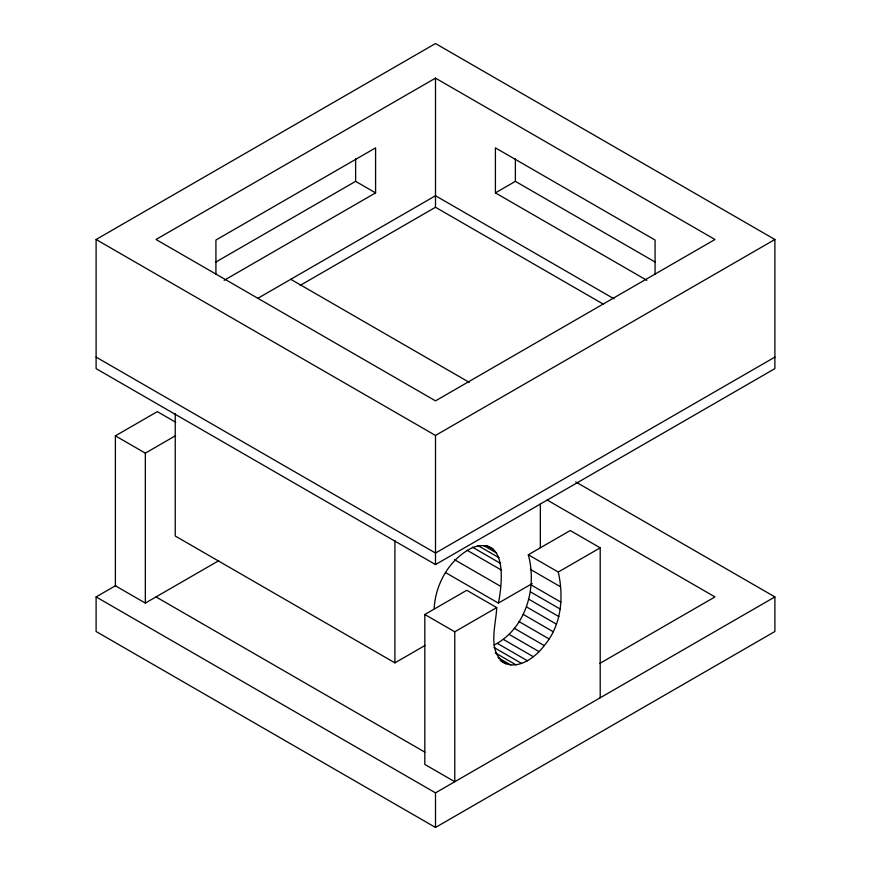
<?xml version="1.0" encoding="UTF-8"?>
<svg xmlns="http://www.w3.org/2000/svg" width="871" height="871" viewBox="0 0 871 871"><rect width="100%" height="100%" fill="white"/><g stroke="black" fill="none" stroke-linecap="round" stroke-linejoin="round"><path stroke-width="1.31" d="M445.538 572.585L498.408 603.102C502.197 584.18 507.847 536.34 473.465 547.238C450.176 557.734 435.435 583.483 434.172 608.524M494.031 645.084C525.932 628.688 537.353 587.958 528.316 554.751L570.255 530.537L600.206 547.826L600.206 697.769M500.183 660.458C515.567 672.216 534.685 658.345 544.266 645.607C561.512 625.28 563.94 597.223 558.267 572.04L528.316 554.751M496.71 607.588L454.771 631.791L454.771 781.733L424.819 764.444L424.819 614.501L466.758 590.288L496.71 607.588C496.1 625.367 486.475 652.564 505.942 663.778M96.104 239.492L435.5 43.55L774.896 239.492L774.896 368.629L435.5 564.571L96.104 368.629L96.104 239.492L435.5 435.446L774.896 239.492M435.5 78.14L156.018 239.492L435.5 400.856L714.982 239.492L435.5 78.14L435.5 207.265L603.429 304.219M215.91 262.008L355.618 181.353L375.586 192.883L375.586 147.874L215.921 240.048L215.921 274.474M224.141 280.32L375.586 192.883M257.958 298.241L435.5 195.735L613.99 298.797M300.179 285.394L435.5 207.265M655.079 274.474L655.079 240.048L495.414 147.874L495.414 192.883L515.382 181.353L655.09 262.008M218.686 560.728L145.337 603.08L115.386 585.791L115.386 435.848L157.313 411.635L175.757 422.283M115.386 435.848L145.337 453.138L175.626 435.652M575.731 481.935L774.896 596.918L774.896 631.508L435.5 827.45L96.104 631.508L96.104 596.918L115.734 585.584M774.896 357.099L435.5 553.041L96.104 357.099M175.245 413.79L175.245 536.024L394.911 662.853L425.2 645.367M498.408 603.102L532.192 583.592M558.267 572.04L600.206 547.826M599.673 663.495L714.982 596.918L547.064 499.965M96.104 596.918L435.5 792.86L774.896 596.918M495.414 192.883L646.859 280.32M290.762 279.297L469.262 382.358M530.319 569.34L560.271 586.64M486.824 545.551L493.28 549.361M483.699 545.551L496.622 553.02M477.929 545.551L499.072 557.756M472.387 547.162L500.575 563.439M530.994 584.855L560.946 602.155M467.019 550.232L501.086 569.895M530.483 591.899L560.445 609.199M528.98 599.324L558.932 616.614M454.597 559.737L500.411 586.194M526.53 606.902L556.482 624.191M523.199 614.403L553.15 631.693M519.083 621.611L549.035 638.9M514.304 628.307L544.266 645.607M509.023 634.306L538.975 651.595M503.373 639.412L533.324 656.712M497.537 643.484L527.488 660.784M493.999 647.48L521.653 663.452M495.272 652.891L516.002 664.856M424.819 614.501L454.771 631.791M498.049 657.659L510.722 664.976M156.018 596.918L424.928 752.174M540.336 504.189L540.336 547.652M515.382 158.849L515.382 181.353M435.5 435.446L435.5 564.571M435.5 792.86L435.5 827.45M394.911 540.619L394.911 662.853M355.618 158.849L355.618 181.353M145.337 453.138L145.337 603.08"/></g></svg>
